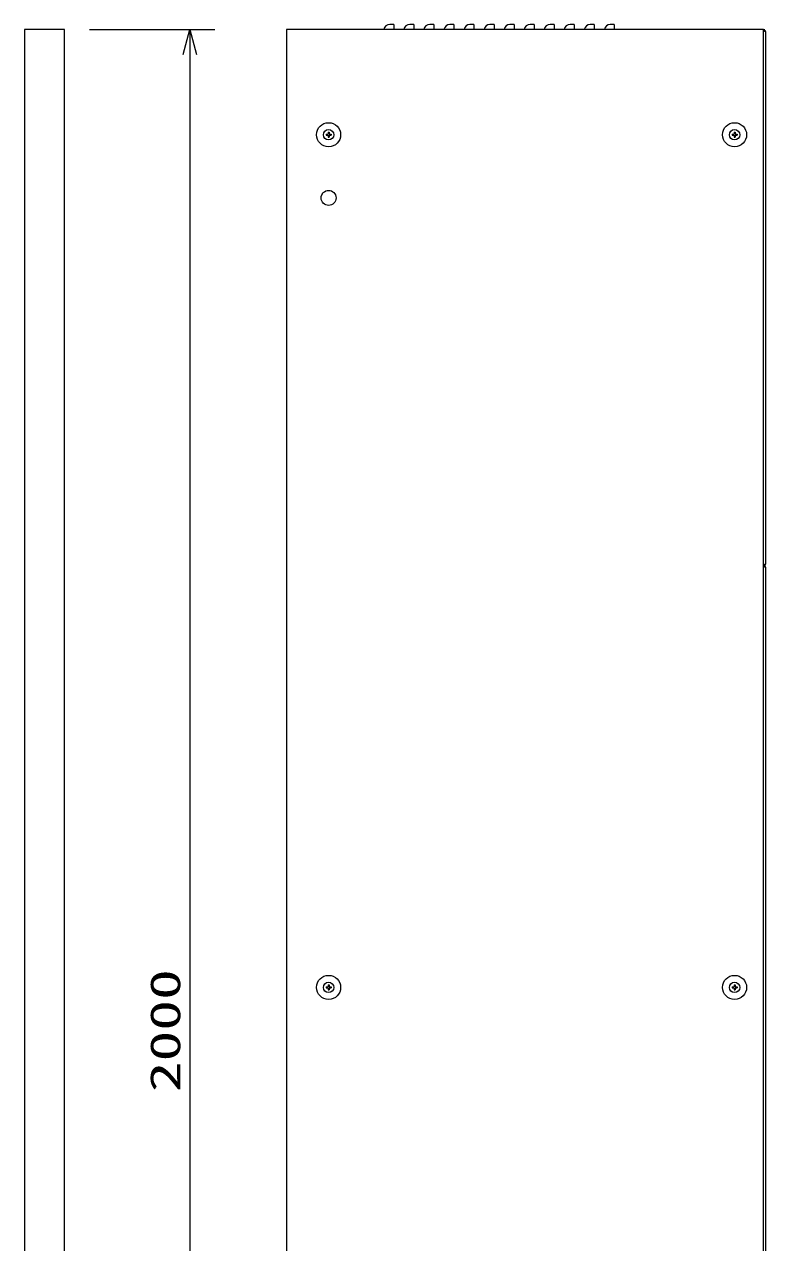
# Model space of a CAD drawing. Units: millimetres, scale not verified. Extents: x -811 to 811, y -280 to 280.
# Drawn here: x -734.5 to -675.4, y -139.2 to -42.1 of the extents above; entities that cross this region are included whole.
import ezdxf
from ezdxf.enums import TextEntityAlignment as Align

# ---------------------------------------------------------------- set-up
doc = ezdxf.new("R2010")
doc.units = ezdxf.units.MM
doc.header["$LTSCALE"] = 2
doc.linetypes.add('DOUBLE_CHAIN1', pattern=[8.8, 5, -1, 0.6, -0.6, 0.6, -1])
for name, color, linetype, lineweight in [('0-7_0', 7, 'Continuous', 9), ('0-8_SUNPO', 7, 'Continuous', 9), ('0-9_GAIKEI', 4, 'Continuous', 9)]:
    doc.layers.add(name, color=color, linetype=linetype, lineweight=lineweight)
doc.styles.add('ＭＳ ゴシック', font='')
doc.styles.get('ＭＳ ゴシック').set_extended_font_data('MS Gothic')

# ---------------------------------------------------------------- blocks, each defined once
blk = doc.blocks.new('_OPEN30')
at = {"layer": '0-7_0'}
blk.add_line((0, 0), (-2, 0), dxfattribs=at)
blk.add_lwpolyline([(-2, 0.536), (0, 0), (-2, -0.536)], dxfattribs=at)
blk = doc.blocks.new('-RACK L(S)')
at = {"layer": '0-9_GAIKEI', "color": 3}
for p, q in [((76.16, 0), (0, 0)), ((76.16, -312), (76.16, 0)), ((76.16, -0.16), (76.32, -0.16)), ((76.32, -0.32), (76.16, -0.32)), ((76.48, -0.32), (76.48, -85.28)), ((76.16, -85.28), (76.32, -85.28)), ((76.32, -85.44), (76.16, -85.44)), ((76.16, -85.6), (76.32, -85.6)), ((76.32, -85.76), (76.16, -85.76)), ((76.48, -85.76), (76.48, -258.56))]:
    blk.add_line(p, q, dxfattribs=at)
at = {"layer": '0-9_GAIKEI'}
for p, q in [((17.12, 0.8), (16.467, 0.8)), ((17.12, 0.8), (17.12, 0)), ((20.32, 0.8), (19.667, 0.8)), ((20.32, 0.8), (20.32, 0)), ((23.52, 0.8), (22.867, 0.8)), ((23.52, 0.8), (23.52, 0)), ((26.72, 0.8), (26.067, 0.8)), ((26.72, 0.8), (26.72, 0)), ((29.92, 0.8), (29.267, 0.8)), ((29.92, 0.8), (29.92, 0)), ((33.12, 0.8), (32.467, 0.8)), ((33.12, 0.8), (33.12, 0)), ((36.32, 0.8), (35.667, 0.8)), ((36.32, 0.8), (36.32, 0)), ((39.52, 0.8), (38.867, 0.8)), ((39.52, 0.8), (39.52, 0)), ((42.72, 0.8), (42.067, 0.8)), ((42.72, 0.8), (42.72, 0)), ((45.92, 0.8), (45.267, 0.8)), ((45.92, 0.8), (45.92, 0)), ((49.12, 0.8), (48.467, 0.8)), ((49.12, 0.8), (49.12, 0)), ((52.32, 0.8), (51.667, 0.8)), ((52.32, 0.8), (52.32, 0)), ((6.328, -16.728), (6.568, -16.728)), ((6.328, -16.728), (6.328, -16.872)), ((6.328, -16.872), (6.568, -16.872)), ((6.648, -16.408), (6.648, -16.648)), ((6.648, -16.952), (6.648, -17.192)), ((6.648, -17.192), (6.792, -17.192)), ((6.792, -16.952), (6.792, -17.192)), ((6.872, -16.728), (7.112, -16.728)), ((6.872, -16.872), (7.112, -16.872)), ((7.112, -16.728), (7.112, -16.872)), ((71.128, -16.728), (71.368, -16.728)), ((71.128, -16.728), (71.128, -16.872)), ((71.128, -16.872), (71.368, -16.872)), ((71.448, -16.408), (71.448, -16.648)), ((71.448, -16.952), (71.448, -17.192)), ((71.448, -17.192), (71.592, -17.192)), ((71.592, -16.952), (71.592, -17.192)), ((71.672, -16.728), (71.912, -16.728)), ((71.672, -16.872), (71.912, -16.872)), ((71.912, -16.728), (71.912, -16.872)), ((6.328, -152.728), (6.568, -152.728)), ((6.328, -152.728), (6.328, -152.872)), ((6.328, -152.872), (6.568, -152.872)), ((6.648, -152.408), (6.648, -152.648)), ((6.648, -152.952), (6.648, -153.192)), ((6.648, -153.192), (6.792, -153.192)), ((6.792, -152.952), (6.792, -153.192)), ((6.872, -152.728), (7.112, -152.728)), ((6.872, -152.872), (7.112, -152.872)), ((7.112, -152.728), (7.112, -152.872)), ((71.128, -152.728), (71.368, -152.728)), ((71.128, -152.728), (71.128, -152.872)), ((71.128, -152.872), (71.368, -152.872)), ((71.448, -152.408), (71.448, -152.648)), ((71.448, -152.952), (71.448, -153.192)), ((71.448, -153.192), (71.592, -153.192)), ((71.592, -152.952), (71.592, -153.192)), ((71.672, -152.728), (71.912, -152.728)), ((71.672, -152.872), (71.912, -152.872)), ((71.912, -152.728), (71.912, -152.872))]:
    blk.add_line(p, q, dxfattribs=at)
at = {"layer": '0-9_GAIKEI', "color": 3, "linetype": 'DOUBLE_CHAIN1'}
blk.add_line((76.32, -0.098), (76.32, 0.014), dxfattribs=at)
at = {"layer": '0-9_GAIKEI', "color": 3}
blk.add_lwpolyline([(0, 0), (0, -312), (76.16, -312)], dxfattribs=at)
at = {"layer": '0-9_GAIKEI'}
for points in [[(6.648, -16.408), (6.792, -16.408), (6.792, -16.648)], [(71.448, -16.408), (71.592, -16.408), (71.592, -16.648)], [(6.648, -152.408), (6.792, -152.408), (6.792, -152.648)], [(71.448, -152.408), (71.592, -152.408), (71.592, -152.648)]]:
    blk.add_lwpolyline(points, dxfattribs=at)
for centre, radius in [((6.72, -16.8), 1.92), ((71.52, -16.8), 1.92), ((6.72, -16.8), 0.824), ((71.52, -16.8), 0.824), ((6.72, -26.88), 1.2), ((6.72, -152.8), 1.92), ((71.52, -152.8), 1.92), ((6.72, -152.8), 0.824), ((71.52, -152.8), 0.824)]:
    blk.add_circle(centre, radius, dxfattribs=at)
for centre, radius, start, end in [((16.48, -0.16), 0.96, 90, 170.40593), ((19.68, -0.16), 0.96, 90, 170.40593), ((22.88, -0.16), 0.96, 90, 170.40593), ((26.08, -0.16), 0.96, 90, 170.40593), ((29.28, -0.16), 0.96, 90, 170.40593), ((32.48, -0.16), 0.96, 90, 170.40593), ((35.68, -0.16), 0.96, 90, 170.40593), ((38.88, -0.16), 0.96, 90, 170.40593), ((42.08, -0.16), 0.96, 90, 170.40593), ((45.28, -0.16), 0.96, 90, 170.40593), ((48.48, -0.16), 0.96, 90, 170.40593), ((51.68, -0.16), 0.96, 90, 170.40593), ((6.568, -16.648), 0.08, 270, 0), ((6.568, -16.952), 0.08, 0, 90), ((6.872, -16.648), 0.08, 180, 270), ((6.872, -16.952), 0.08, 90, 180), ((71.368, -16.648), 0.08, 270, 0), ((71.368, -16.952), 0.08, 0, 90), ((71.672, -16.648), 0.08, 180, 270), ((71.672, -16.952), 0.08, 90, 180), ((6.568, -152.648), 0.08, 270, 0), ((6.568, -152.952), 0.08, 0, 90), ((6.872, -152.648), 0.08, 180, 270), ((6.872, -152.952), 0.08, 90, 180), ((71.368, -152.648), 0.08, 270, 0), ((71.368, -152.952), 0.08, 0, 90), ((71.672, -152.648), 0.08, 180, 270), ((71.672, -152.952), 0.08, 90, 180)]:
    blk.add_arc(centre, radius, start, end, dxfattribs=at)
at = {"layer": '0-9_GAIKEI', "color": 3}
for centre, start, end in [((76.32, -0.32), 0, 90), ((76.32, -85.28), 270, 0), ((76.32, -85.76), 0, 90)]:
    blk.add_arc(centre, 0.16, start, end, dxfattribs=at)

msp = doc.modelspace()

# ---------------------------------------------------------------- linework, layer by layer
at = {"layer": '0-8_SUNPO'}
for p, q in [((-729.348, -42.464), (-719.348, -42.464)), ((-721.348, -44.464), (-721.348, -200.464))]:
    msp.add_line(p, q, dxfattribs=at)
at = {"layer": '0-9_GAIKEI', "color": 3}
for p, q in [((-731.348, -42.464), (-734.548, -42.464)), ((-731.348, -202.464), (-731.348, -42.464))]:
    msp.add_line(p, q, dxfattribs=at)
at = {"layer": '0-9_GAIKEI', "color": 7}
msp.add_line((-734.548, -42.464), (-734.548, -198.464), dxfattribs=at)

# ---------------------------------------------------------------- block references
at = {"layer": '0-8_SUNPO', "rotation": 90}
msp.add_blockref('_OPEN30', (-721.348, -42.464), dxfattribs=at)
at = {"layer": '0-9_GAIKEI', "xscale": 0.5, "yscale": 0.5}
msp.add_blockref('-RACK L(S)', (-713.622, -42.464), dxfattribs=at)

# ---------------------------------------------------------------- texts
at = {"layer": '0-8_SUNPO', "style": 'ＭＳ ゴシック', "width": 1.5}
msp.add_text('2000', height=2.405, rotation=90, dxfattribs=at).set_placement((-721.386, -127.226), align=Align.BOTTOM_LEFT)

doc.saveas('drawing.dxf')
